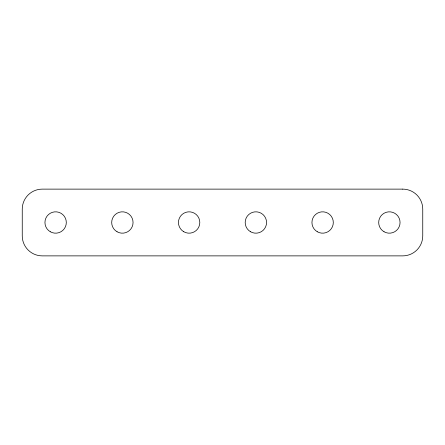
<?xml version="1.0" encoding="UTF-8"?>
<svg xmlns="http://www.w3.org/2000/svg" width="445" height="445" viewBox="0 0 445 445"><rect width="100%" height="100%" fill="white"/><g stroke="black" fill="none" stroke-linecap="round" stroke-linejoin="round"><path stroke-width="0.67" d="M402.725 189.125L42.275 189.125A20.025 20.025 0 0 0 22.25 209.15L22.25 235.85A20.025 20.025 0 0 0 42.275 255.875L402.725 255.875A20.025 20.025 0 0 0 422.75 235.85L422.75 209.15A20.025 20.025 0 0 0 402.725 189.125M250.535 231.75A10.68 10.68 0 0 0 266.555 222.5A10.68 10.68 0 0 0 250.535 213.25A10.68 10.68 0 0 0 250.535 231.75M183.785 231.75A10.68 10.68 0 0 0 199.805 222.5A10.68 10.68 0 0 0 183.785 213.25A10.68 10.68 0 0 0 183.785 231.75M117.035 231.75A10.68 10.68 0 0 0 133.055 222.5A10.68 10.68 0 0 0 117.035 213.25A10.68 10.68 0 0 0 117.035 231.75M317.285 231.75A10.68 10.68 0 0 0 333.305 222.5A10.68 10.68 0 0 0 317.285 213.25A10.68 10.68 0 0 0 317.285 231.75M384.035 231.75A10.68 10.68 0 0 0 400.055 222.5A10.68 10.68 0 0 0 384.035 213.25A10.68 10.68 0 0 0 384.035 231.75M50.285 231.75A10.68 10.68 0 0 0 66.305 222.5A10.68 10.68 0 0 0 50.285 213.25A10.68 10.68 0 0 0 50.285 231.75"/></g></svg>
